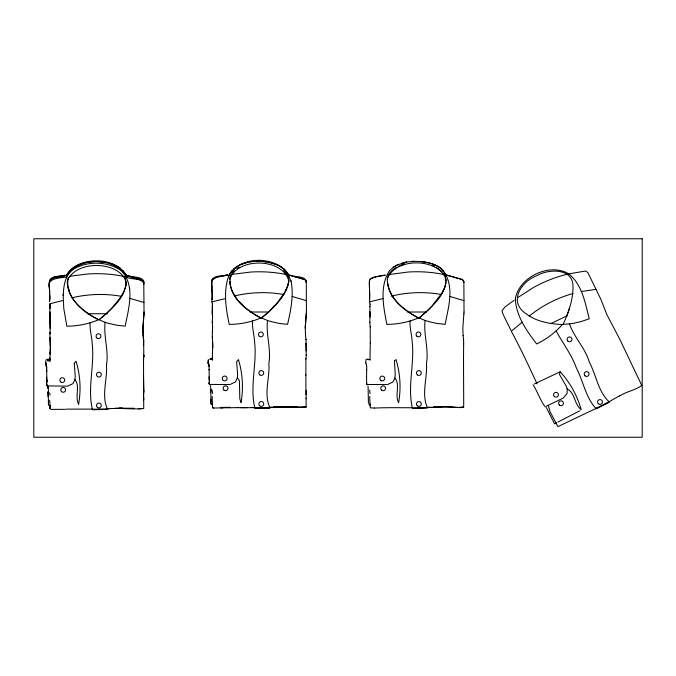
<?xml version="1.0" encoding="UTF-8"?>
<svg xmlns="http://www.w3.org/2000/svg" width="676" height="676" viewBox="0 0 676 676"><rect width="100%" height="100%" fill="white"/><g stroke="black" fill="none" stroke-linecap="round" stroke-linejoin="round"><path stroke-width="1.01" d="M49.728 299.045L49.728 295.547M212.129 297.153L212.129 295.15M369.721 297.119L369.721 295.547M143.523 359.04L143.633 395.088M305.865 375.197L305.924 358.593M463.516 359.04L463.711 406.065M49.34 285.914L49.348 282.661M211.74 283.979L211.749 282.264M369.333 283.928L369.341 282.661M63.172 294.212L63.764 308.366L66.848 326.17A80.959 80.528 0 0 0 88.176 323.322L90.77 322.587A80.959 80.528 0 0 0 98.366 319.832L99.287 319.824A58.128 57.823 0 0 0 105.11 322.258A62.716 62.378 0 0 0 108.811 323.432L116.678 325.207L125.161 326.17C128.634 308.501 135.462 285.813 121.553 270.915C107.856 261.097 87.491 260.674 73.16 269.361C64.837 275.293 63.662 286.159 63.181 295.564M46.686 369.797L46.906 382.227M49.906 339.141L49.99 332.161M209.087 369.35L209.306 380.723M212.306 337.485L212.391 331.73M366.679 369.797L366.561 377.242M49.728 296.899L49.694 300.119M212.129 296.494L212.095 298.327M369.721 296.899L369.688 298.327M49.88 314.484L49.948 311.915M212.349 311.501L212.585 316.993M369.941 311.915L369.848 322.266M49.948 312.718L49.855 323.965M49.88 316.064L49.948 313.748M48.081 386.165L48.047 388.024M48.157 392.502L48.081 396.373M212.281 314.332L212.323 306.211M210.481 385.709L210.887 389.739M212.078 390.052L212.475 393.618M212.146 396.381L212.408 403.437M369.941 312.008L370.178 317.086M369.662 390.077L370.068 393.652M369.738 396.406L370 403.479M49.914 359.556L50.092 352.754M212.315 357.976L212.492 352.314M288.703 282.255L288.762 279.932M282.365 267.73C265.33 257.328 233.152 257.835 227.263 280.701C223.807 295.108 226.139 310.132 229.249 324.37A80.959 80.816 0 0 0 250.576 321.522L253.17 320.77A80.959 80.816 0 0 0 260.767 318.007L261.688 317.999A58.128 58.026 0 0 0 267.51 320.441A62.716 62.606 0 0 0 271.211 321.624L279.078 323.407L287.562 324.37C290.79 310.132 294.001 295.209 290.967 280.641M460.931 407.67L452.244 407.003L427.333 407.484C421.182 393.711 427.528 378.019 426.455 363.629C428.973 349.188 423.37 334.51 425.103 320.407A62.716 62.648 0 0 0 428.804 321.607L436.671 323.381L445.146 324.353C448.306 307.749 454.416 288.027 444.512 272.605M49.348 282.99L49.382 281.731M49.99 333.893L50.185 326.838M211.782 281.41L211.749 282.94M212.391 332.22L212.585 326.415M369.341 282.889L369.375 281.731M370.178 326.838L370.279 342.926M49.635 301.369L49.694 298.209M212.036 299.578L212.095 297.803M369.628 299.578L369.688 298.209M50.185 316.993L50.185 328.595M48.081 387.872L48.114 387.027M212.256 322.258L212.585 316.579M209.028 383.343L209.306 380.749M366.62 383.36L366.561 377.208M48.452 403.792L48.41 399.575M48.452 404.611L48.52 403.293M50.117 405.727L50.083 407.89M50.041 408.135L50.041 405.507M210.853 403.082L210.811 399.195M212.441 406.791L212.517 405.254M368.074 386.3L368.437 403.006M370.11 405.727L370.034 404.155L370.296 407.898L374.234 407.983M49.923 306.862L50.1 304.318M212.323 306.541L212.501 303.735M370.093 304.065L369.916 306.743M50.1 304.884L49.923 307.487M143.861 315.041L144.03 311.932M306.262 314.332L306.431 311.425M463.854 314.332L464.023 312.033M143.861 314.239L142.83 328.697L143.608 341.312M142.83 329.668L144.03 313.529M143.675 357.063L143.819 355.077M143.523 360.629L143.819 355.314M143.633 394.353L143.853 390.711M306.262 313.816L305.231 327.488L305.51 335.634M305.231 327.987L306.262 314.239M305.924 359.04L306.22 354.638M306.253 390.246L306.093 398.612M305.958 394.674L305.865 374.741M463.854 314.239L462.823 327.995L463.102 335.651M463.516 359.091L463.651 343.839M49.534 301.471L49.635 299.46M50.092 353.489L50.514 347.701M50.092 354.376L50.286 343.619M211.782 281.884C212.171 274.659 222.531 276.425 227.533 274.718M211.934 300.761L212.036 299.13M212.492 352.754L212.686 342.428M369.442 280.912L369.375 281.96M369.527 300.761L369.628 299.46M48.478 385.911L67.448 386.165L73.008 383.596L74.918 379.633L75.256 376.583L74.242 363.299M210.878 384.424L229.848 384.568L235.409 381.991L237.318 378.011L237.648 374.969L236.642 361.635L238.434 359.564A93.009 92.849 0 0 1 241.019 402.642L239.786 398.612L239.448 381.357M368.471 384.475L387.441 384.585L393.001 382.008L394.911 378.028L395.24 374.986L394.454 360.967M48.486 389.739L48.157 392.714M48.157 393.914L48.486 391.167L48.157 394.167M515.247 299.629C518.078 277.557 549.529 262.068 568.795 273.907C582.205 284.596 585.196 303.076 589.252 318.768L581.191 321.556L573.324 323.348A62.716 62.716 0 0 1 569.471 323.872A58.128 58.128 0 0 1 563.159 324.176L562.339 324.581A80.959 80.959 0 0 1 556.678 330.361L554.666 332.161A80.959 80.959 0 0 1 536.676 343.957C526.714 330.936 516.329 316.309 515.34 299.426M46.906 380.749L46.627 383.436M49.449 281.774C50.785 275.377 60.206 277.059 65.133 275.369M211.85 281.064L211.96 280.227M369.442 281.047L369.552 280.227M288.703 281.833C287.08 291.381 280.447 299.105 274.279 306.194A110.087 109.951 3.8 0 1 268.161 312.337L261.688 317.881L260.767 317.889C246.681 310.284 231.623 298.936 229.84 281.782M446.295 281.808L444.85 287.241L442.949 291.119M126.302 283.683C124.68 293.215 118.046 300.913 111.878 307.969A110.087 109.605 2 0 1 105.76 314.095L99.287 319.613L98.366 319.621C83.004 311.501 64.423 296.992 68.217 277.549M288.703 281.537C285.965 296.84 272.783 308.67 261.688 317.855M208.411 359.471L208.132 361.212M287.942 285.052L288.432 283.244M125.542 286.455L126.032 284.655M105.11 322.241C103.377 336.285 108.988 350.895 106.462 365.277C107.552 379.582 101.172 395.215 107.34 408.887C119.458 407.476 131.744 409.749 143.718 408.558L143.701 398.612M267.51 320.432C265.778 334.527 271.389 349.188 268.862 363.62C269.935 377.994 263.589 393.677 269.741 407.425C281.867 406.082 294.119 408.101 306.118 407.053M49.559 281.089C52.838 276.366 60.071 277.422 65.133 275.969M211.96 280.379L212.306 279.315L214.976 277.667M369.552 280.363L370.921 278.664M563.159 324.176C568.812 312.109 573.332 298.961 572.978 285.475C572.242 267.713 548.05 268.964 536.685 275.724C520.782 281.579 507.93 302.434 526.427 313.918C536.617 321.776 549.816 323.872 562.339 324.581M229.696 278.715L231.657 273.881M230.617 275.428C226.401 295.006 245.489 310.292 260.767 317.864M387.289 279.053C395.147 256.897 440.025 257.556 446.354 280.54M229.696 279.188C237.589 257.1 282.399 257.75 288.762 280.667M74.242 363.308L76.042 361.229A93.009 92.519 0 0 1 78.619 404.163M66.003 277.675C76.278 256.804 113.653 256.373 126.082 275.732M228.404 276.374C238.755 255.545 276.053 255.114 288.483 274.473C292.945 277.684 305.805 275.031 306.27 282.162M389.503 270.78C379.202 286.548 383.486 307.005 386.841 324.353A80.959 80.875 0 0 0 408.169 321.506L410.763 320.745A80.959 80.875 0 0 0 418.36 317.982L419.272 317.881A58.128 58.068 0 0 0 425.103 320.416M567.156 388.92C575.115 392.536 574.178 404.493 581.166 409.588A93.009 93.009 0 0 0 560.184 371.783L559.466 374.428L566.15 386.038L567.156 388.92L567.156 393.339L563.26 398.063L546.149 406.259M443.988 289.21L441.749 293.198M285.356 290.925L286.396 288.897M212.112 279.847L216.743 277.219L227.533 275.267M440.406 295.319L441.301 293.908M441.749 293.325L431.871 306.194A110.087 110.011 5.3 0 1 425.753 312.337L419.272 317.881L418.36 317.982C407.459 311.737 396.237 304.301 390.584 292.649M282.813 295.099L283.709 293.697M66.687 275.267C69.552 269.538 75.053 265.55 81.103 263.665M229.088 274.929L231.91 270.645M281.326 297.237L282.315 295.818M437.854 298.902L438.918 297.465M279.72 299.384L280.793 297.955M232.172 272.977L234.268 270.586M232.172 272.741L233.22 271.549M272.301 307.893L274.279 305.797M233.372 269.31L237.259 266.31M389.503 270.645L393.153 267.442L397.395 264.95M556.661 422.737L554.852 423.886M394.454 360.976L396.026 359.564A93.009 92.916 0 0 1 398.612 402.685C394.514 395.08 400.522 384.703 394.911 378.011M66.848 274.786C78.196 256.643 113.931 255.646 126.082 274.87C130.612 278.098 143.413 275.394 143.887 282.619M369.899 279.315L373.439 277.473L378.112 276.399M522.21 322.232L511.31 331.24C520.554 348.292 528.869 366.172 537.074 383.867M641.786 385.447C635.246 390.382 626.567 391.345 619.774 396.026M517.824 297.567L533.161 287.689A135.099 135.099 0 0 1 568.786 273.873L585.467 271.034L587.765 272.428L600.989 299.578L606.811 314.509L619.444 338.583L641.38 384.61M46.399 359.193L45.731 361.043L46.348 366.248M513.921 300.457L505.04 306.879L502.014 310.825L502.952 314.095L510.895 330.234M606.558 403.124L600.288 406.352M393.153 267.307L397.395 264.815L406.851 262.06M236.853 268.516L239.11 267.206M396.702 267.181C391.26 269.927 386.309 275.631 387.433 282.095M619.63 395.756L603.043 405.118L557.928 426.624L550.087 411.794L548.473 406.065M558.046 422.027L579.881 410.755M551.016 323.5L567.037 315.819M560.184 371.783L534.403 383.951M556.137 330.851C562.745 343.324 571.592 354.528 576.391 368.04C583.287 381.103 585.577 397.26 595.818 408.338L598.421 407.113M371.732 278.056L376.194 276.619L385.126 275.242M398.291 266.243L400.8 265.305M370.102 404.071L368.699 404.104M50.108 405.423L48.706 405.456M239.803 264.815L247.323 262.373M215.847 277.337L216.743 277.059M401.713 264.891L404.434 264.062M401.713 265.034L404.434 264.198M225.598 298.572L211.875 301.851M383.191 298.538L369.468 301.842M49.923 308.636L50.1 305.949L49.475 303.862L63.198 300.465M82.024 263.319L86.858 262.187M402.017 263.048L406.851 261.925L414.574 261.418M217.664 276.822L219.556 276.433M304.268 406.977L306.118 406.597M304.268 407.18L306.118 406.8M306.118 406.994C288.491 407.248 270.485 407.746 252.731 407.62M463.711 407.096L458.277 407.518M463.711 406.994C455.675 408.634 447.453 405.566 439.29 406.944M387.863 274.718L407.991 272.039A135.099 134.955 0 0 1 443.211 274.371M49.99 359.421L47.523 359.252M49.99 359.649L47.523 359.48M49.99 360.147L47.523 359.978M49.99 361.009L47.523 360.84M212.391 358.973L209.923 358.804M212.391 359.429L209.923 359.269M369.983 359.471L367.516 359.252M69.898 276.222L87.998 273.957A135.099 134.38 0 0 1 126.091 276.873M232.299 274.346L250.399 272.073A135.099 134.862 0 0 1 285.618 274.397M225.201 275.495L227.533 275.107M65.133 275.107C59.792 276.754 48.275 275.191 49.348 283.641M65.133 277.143C58.635 278.309 46.314 278.149 49.399 288.238M385.126 275.107L379.084 276.104M221.491 276.104L223.393 275.791M581.25 291.542L596.021 289.345M88.801 261.958L94.581 261.536M249.258 261.925L252.173 261.578M264.696 407.915L260.666 407.991M422.289 407.915L418.258 407.991M107.34 408.895L92.375 409.259C87.322 388.117 94.572 365.817 92.266 344.245C91.902 337.037 89.688 330.023 90.077 322.773M427.333 407.484C409.681 408.16 391.928 407.214 374.234 408.084M107.34 408.752L109.335 408.642M115.309 408.296L122.28 407.958M273.721 406.715L275.715 406.597M269.741 407.417L271.735 407.307M273.721 407.189L281.689 406.656M429.328 407.307L427.333 407.417L431.313 407.29M433.308 407.07L442.273 406.622M269.741 408.025L254.776 408.414L254.776 407.307M262.972 408.414L269.741 408.101L269.741 407.239M281.689 406.724L284.68 406.622M433.308 407.222L439.29 407.028M256.981 261.274L258.891 261.223M411.709 261.342C421.951 261.139 433.308 262.322 441.546 268.997M51.258 409.377L65.319 409.326M138.293 408.735L140.946 408.684M300.685 407.417L303.347 407.375M220.579 407.442L230.288 407.298M220.579 407.839L222.835 407.805M227.719 407.729L213.658 408.05L212.475 407.611M66.172 409.124L92.375 409.115M227.719 407.805L230.288 407.696M230.288 407.763L235.518 407.636M235.518 407.704L238.113 407.611M119.297 408.16L134.27 408.27M281.698 406.842L297.668 407.07M238.113 407.679L251.261 407.67M240.648 407.662L247.56 407.636M249.985 312.008L268.795 312.008M407.569 312.008L426.387 312.008M87.584 313.748L107.442 313.748M366.84 359.193L366.003 359.471L365.775 362.885M367.347 384.644L367.795 384.619M367.795 384.762L366.899 384.137L367.347 384.619M251.261 407.594L252.731 407.696M97.395 261.544L105.27 262.33M98.265 409.318L100.276 409.445M295.657 406.631L297.668 406.868M421.03 261.494C429.159 262.601 438.699 264.341 443.735 271.532M264.282 261.604L266.826 261.95M211.106 404.037L212.509 404.062L211.106 404.104M213.658 407.577L212.475 407.205M212.703 407.831L213.658 407.974M268.634 262.271L270.561 262.685M293.992 276.442L295.995 276.864M271.524 262.888L274.929 263.902M109.123 263.158L111.675 263.91M126.082 276.906C130.553 280.101 143.312 277.456 143.887 284.511M446.075 275.005L462.359 279.619L463.322 280.591M280.346 266.276L285.188 270.307L288.483 275.031L304.766 279.636L305.738 280.608M129.699 298.302L143.971 302.459M449.692 296.367L463.964 300.676M297.001 277.075L304.766 279.484M292.1 296.409L306.372 300.676M367.516 359.302L368.657 359.725M112.529 264.164L119.965 267.823M431.998 265.195L434.567 266.276M431.998 265.338L434.567 266.412M545.211 406.901C540.361 400.522 537.513 391.708 533.136 384.805M277.878 265.043L279.526 265.862M436.189 267.214L442.307 271.786M243.039 305.324L239.845 302.138M74.918 379.599C80.52 386.266 74.521 396.601 78.619 404.18M237.318 377.994L238.721 379.346L239.448 381.365M50.303 409.233L50.041 406.791M50.083 407.679L50.303 408.11M50.303 408.549L50.041 408.034M305.197 279.83L305.873 280.844M283.954 268.854L286.92 272.605M283.607 270.62L287.511 275.707M47.354 386.072L46.627 384.678L47.354 386.351M209.306 383.655L209.754 384.162M209.754 384.255L209.028 382.853M209.306 384.086L209.754 384.593L209.306 384.112M209.754 384.745L209.028 383.216M122.787 270.408L126.082 275.132L142.366 279.754L143.701 281.469M442.78 270.138L444.512 272.749M445.247 273.763L446.075 274.87L462.359 279.484L463.592 281.072M287.655 273.763L288.483 274.87M234.319 294.871L235.814 297.195M391.911 295.091L393.398 297.423M285.83 272.758L287.511 275.445M443.422 272.977L445.104 275.681M126.834 277.202L126.082 275.732L142.366 280.346L143.473 281.554L143.887 283.269M463.466 280.692L463.77 281.596M595.818 408.338L596.088 408.904L609.456 402.161C598.133 391.962 596.367 375.256 589.379 362.302C585.408 348.174 574.008 337.349 569.471 323.872M554.396 423.531L546.309 407.434M389.46 290.08L390.584 292.767M306 280.946L306.177 281.613M287.782 276.197L288.314 277.692M208.749 364.575L208.183 362.851L209.087 366.367M125.111 277.582C129.648 295.218 110.425 309.87 99.287 319.579M46.348 365.285L45.782 363.713M45.782 364.415L46.686 368.04M445.366 276.433C448.602 293.857 430.527 307.631 419.272 317.864M365.775 362.843L366.341 364.584M287.782 276.459L288.584 278.723M208.749 364.06L208.183 362.395L209.087 365.851M208.183 362.843L208.749 364.415M45.782 362.843L46.348 364.415M46.348 364.719L45.782 363.147M68.546 288.601L69.163 290.376M389.46 290.198L387.855 284.697M254.776 407.789C249.714 386.562 256.981 364.178 254.666 342.521C254.303 335.288 252.089 328.24 252.478 320.965M412.368 407.839C407.307 386.596 414.565 364.195 412.259 342.521C411.895 335.271 409.681 328.232 410.062 320.948M366.62 383.216L366.899 384.264M46.627 383.216L46.906 384.407M46.906 384.957L46.627 384.061M463.694 281.199L463.829 281.867M306.101 281.199L306.236 281.884M290.967 281.241L288.483 275.031M49.635 392.79L50.083 395.173M48.047 387.34L48.342 388.413M369.468 301.733L370.093 304.175M211.875 301.733L212.501 304.175L212.349 312.143M143.777 281.469L144.03 314.002M366.341 364.415L366.679 366.375M387.576 282.61L387.855 284.571M387.433 281.757C388.92 298.936 404.468 310.707 418.36 317.872M229.84 281.495L230.262 284.419M212.441 406.91L212.475 407.679M48.452 403.589L48.452 402.997M463.102 335.575L463.601 339.69M305.51 335.144L306.008 339.673M143.118 335.575L143.608 340.383M126.361 282.847C120.581 260.302 74.597 259.652 67.296 281.385C67.203 299.536 84.111 312.802 98.366 319.587M288.584 278.444L288.762 280.219M212.281 313.816L212.585 317.086M49.88 314.239L50.185 317.247M46.568 377.208L46.906 381.441M129.555 287.739L129.665 289.184M49.678 400.369L50.007 404.949M48.081 394.97L48.342 398.654M212.306 337.003L212.915 347.734M49.906 337.434L50.514 347.937M49.906 337.67L50.286 344.54M369.848 322.182L370.178 326.922M212.256 321.759L212.585 326.905M49.855 322.182L50.185 327.083M370.279 342.859L369.966 360.333M212.441 403.682L212.517 405.659L212.441 404.155M48.41 399.786L48.52 402.144M463.863 282.01L463.871 282.517M369.493 288.635L369.552 290.215M211.901 288.23L211.96 290.257M49.5 288.635L49.559 290.317M49.5 289.607L49.559 292.176M369.434 287.308L369.493 288.855M211.841 286.911L211.901 288.905M49.441 287.308L49.5 290.824M369.552 289.996L369.611 291.601M211.96 289.59L212.019 291.643M49.559 289.996L49.618 291.702M49.559 290.959L49.618 293.553M369.383 286.041L369.434 287.537M211.799 285.635L211.841 286.987M211.799 286.041L211.841 287.579M142.83 327.919L143.118 335.811M49.399 286.041L49.441 289.505M369.611 291.381L369.662 292.995M212.019 290.976L212.07 292.911M143.591 395.663L143.701 398.823M143.557 395.342L143.701 399.998M49.618 291.381L49.728 297.702M208.183 363.012L208.132 360.697M369.35 284.833L369.383 286.261M211.757 284.435L211.799 286.176M369.662 292.776L369.696 294.39M212.07 292.37L212.103 294.432M212.315 357.519L212.374 360.342M143.464 375.197L143.853 391.379M49.914 357.967L49.956 361.128M369.333 283.7L369.35 285.061M211.74 283.303L211.757 285.103M49.34 283.7L49.356 286.81M369.696 294.17L369.721 295.767M306.059 343.408L306.169 350.954M306.059 343.839L306.22 355.103M212.103 293.764L212.129 295.809M143.819 356.691L143.608 339.622M49.703 295.006L49.728 296.51M463.601 339.622L463.651 343.907M306.008 339.191L306.059 343.881M143.608 339.859L143.658 345.512M463.871 282.289L464.023 312.135M369.916 306.541L369.941 312.109M306.287 281.892L306.431 312.16M49.923 306.541L49.948 313.977M306.093 398.147L306.118 406.065M427.333 407.298L427.333 408.101L420.565 408.414L412.368 408.414L412.368 407.662M366.679 366.206L366.679 369.966M306.27 281.689L306.287 282.568M212.441 406.327L212.441 407.383M210.92 402.017L210.887 389.359M210.887 389.849L210.557 392.46M210.853 402.533L210.853 403.2M209.306 380.292L208.969 376.853M209.087 365.758L209.087 369.958M107.34 408.566L107.34 409.428L92.375 409.74L92.375 408.431M48.486 390.559L48.157 393.17M48.047 387.559L48.047 388.784M46.686 366.206L46.686 371.614M72.214 297.736A121.367 120.725 0 0 1 121.469 296.325M391.294 296.147A121.367 121.249 0 0 1 441.453 294.508M529.257 316.072A121.367 121.367 0 0 1 573.062 293.511M569.462 308.188A110.087 110.078 -43.7 0 1 566.598 316.376M234.614 295.936A121.367 121.156 0 0 1 283.869 294.525M642.2 238.763L33.8 238.763L33.8 437.237L642.2 437.237L642.2 238.763M97.369 376.481A2.417 2.408 0 0 0 101.29 375.011A2.417 2.408 0 0 0 98.045 372.366A2.417 2.408 0 0 0 97.369 376.481M97.369 407.332A2.417 2.408 0 0 0 101.29 405.853A2.417 2.408 0 0 0 98.045 403.217A2.417 2.408 0 0 0 97.369 407.332M96.955 338.059A2.417 2.408 0 0 0 100.885 336.589A2.417 2.408 0 0 0 97.64 333.944A2.417 2.408 0 0 0 96.955 338.059M60.764 381.957A2.417 2.408 0 0 0 64.685 380.487A2.417 2.408 0 0 0 61.448 377.85A2.417 2.408 0 0 0 60.764 381.957M61.643 391.717A2.417 2.408 0 0 0 65.564 390.246A2.417 2.408 0 0 0 62.319 387.601A2.417 2.408 0 0 0 61.643 391.717M417.354 374.867A2.417 2.417 0 0 0 421.283 373.389A2.417 2.417 0 0 0 418.038 370.735A2.417 2.417 0 0 0 417.354 374.867M417.354 405.853A2.417 2.417 0 0 0 421.283 404.375A2.417 2.417 0 0 0 418.038 401.721A2.417 2.417 0 0 0 417.354 405.853M416.948 336.285A2.417 2.417 0 0 0 420.869 334.806A2.417 2.417 0 0 0 417.633 332.153A2.417 2.417 0 0 0 416.948 336.285M380.757 380.36A2.417 2.417 0 0 0 384.678 378.881A2.417 2.417 0 0 0 381.441 376.228A2.417 2.417 0 0 0 380.757 380.36M381.636 390.162A2.417 2.417 0 0 0 385.557 388.683A2.417 2.417 0 0 0 382.312 386.03A2.417 2.417 0 0 0 381.636 390.162M584.943 375.772A2.417 2.417 0 0 0 588.965 374.597A2.417 2.417 0 0 0 585.931 371.699A2.417 2.417 0 0 0 584.943 375.772M598.345 403.741A2.417 2.417 0 0 0 602.367 402.566A2.417 2.417 0 0 0 599.333 399.668A2.417 2.417 0 0 0 598.345 403.741M567.882 341.11A2.417 2.417 0 0 0 571.904 339.935A2.417 2.417 0 0 0 568.879 337.037A2.417 2.417 0 0 0 567.882 341.11M554.303 396.525A2.417 2.417 0 0 0 558.325 395.35A2.417 2.417 0 0 0 555.292 392.452A2.417 2.417 0 0 0 554.303 396.525M559.331 405.008A2.417 2.417 0 0 0 563.361 403.834A2.417 2.417 0 0 0 560.328 400.936A2.417 2.417 0 0 0 559.331 405.008M259.761 374.85A2.417 2.417 0 0 0 263.691 373.38A2.417 2.417 0 0 0 260.446 370.727A2.417 2.417 0 0 0 259.761 374.85M259.761 405.811A2.417 2.417 0 0 0 263.691 404.341A2.417 2.417 0 0 0 260.446 401.688A2.417 2.417 0 0 0 259.761 405.811M259.356 336.293A2.417 2.417 0 0 0 263.277 334.823A2.417 2.417 0 0 0 260.04 332.17A2.417 2.417 0 0 0 259.356 336.293M223.165 380.343A2.417 2.417 0 0 0 227.085 378.864A2.417 2.417 0 0 0 223.849 376.211A2.417 2.417 0 0 0 223.165 380.343M224.043 390.136A2.417 2.417 0 0 0 227.964 388.666A2.417 2.417 0 0 0 224.719 386.013A2.417 2.417 0 0 0 224.043 390.136"/></g></svg>
